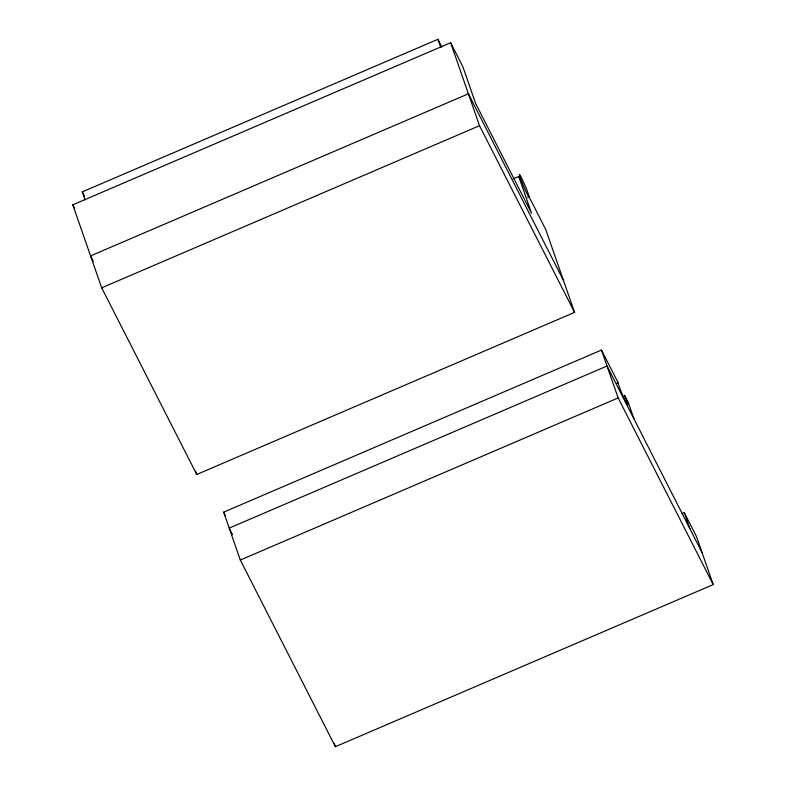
<?xml version="1.0" encoding="UTF-8"?>
<svg xmlns="http://www.w3.org/2000/svg" width="786" height="786" viewBox="0 0 786 786"><rect width="100%" height="100%" fill="white"/><g stroke="black" fill="none" stroke-linecap="round" stroke-linejoin="round"><path stroke-width="1.18" d="M85.084 199.85L82.304 191.872L437.91 39.3L441.791 46.924M527.661 197.315L529.047 196.716L545.681 229.384L574.586 312.376L196.746 474.479L101.689 287.814L72.784 204.822L450.624 42.719L462.895 66.83L475.677 103.536L531.533 213.203L518.75 176.496L513.189 178.874M101.689 287.814L479.519 125.701L450.624 42.719M682.042 513.563L684.262 512.61L696.543 536.72L713.216 584.597L335.376 746.7L240.32 560.035L223.646 512.158L601.477 350.045L618.11 382.713A12.124 0.825 66.8 0 0 622.345 394.395A12.124 0.825 66.8 0 0 627.67 404.859A12.124 0.825 66.8 0 0 624.457 395.161L628.417 402.943L633.968 418.899M616.725 383.313L618.11 382.713M240.32 560.035L618.15 397.932L601.477 350.045M518.75 176.496L522.71 184.268M563.464 280.455L468.407 93.789L90.567 255.892L93.347 261.345M702.104 552.676L607.038 366.011L229.207 528.113L232.538 534.667M479.519 125.701L574.586 312.376M618.15 397.932L713.216 584.597M82.304 191.872L84.524 196.225M72.784 204.822L74.454 208.094M223.646 512.158L225.317 515.429M684.262 512.61L689.823 528.565M437.91 39.3L440.691 47.278M334.188 743.281L335.376 746.7M195.557 471.06L196.746 474.479M521.098 180.259A12.124 0.825 66.8 0 0 528.978 196.844A12.124 0.825 66.8 0 0 522.552 180.014A12.124 0.825 66.8 0 0 521.098 180.259"/></g></svg>
